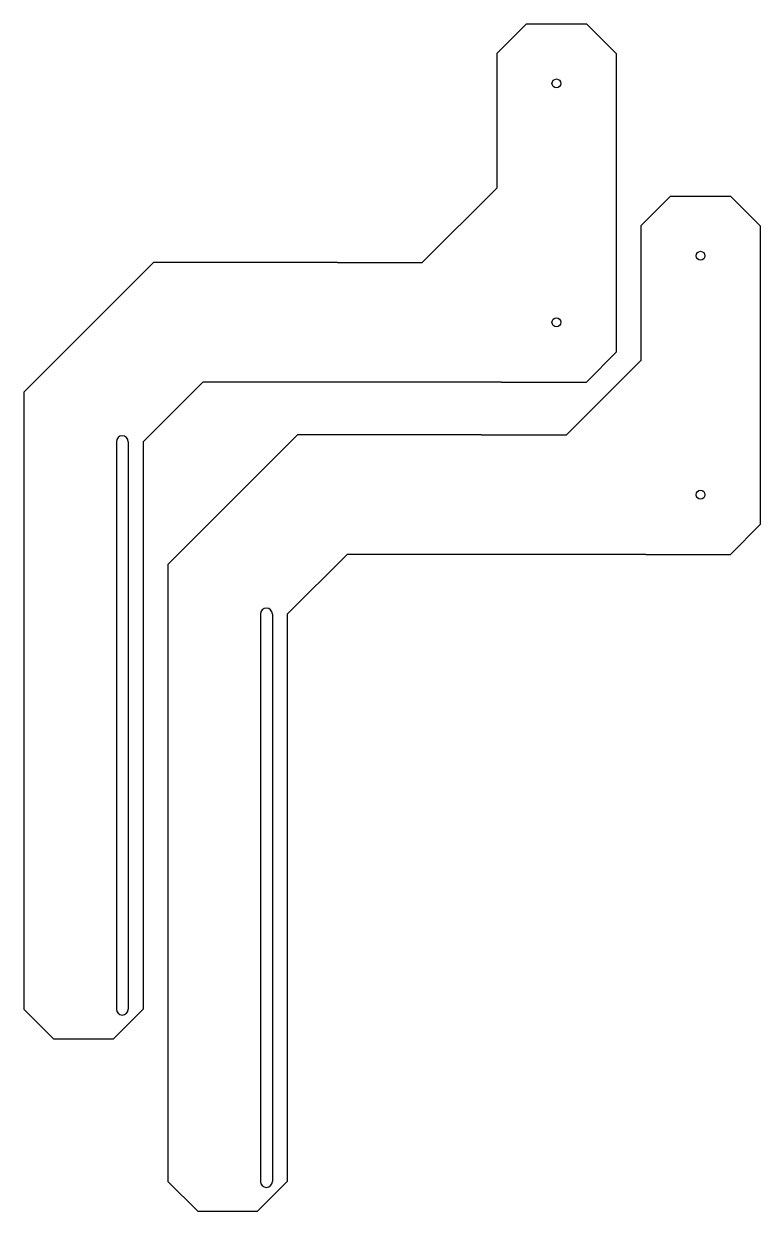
# Model space of a CAD drawing. Header units: inches. Extents: x 26276 to 26523, y 7205 to 7603.
import ezdxf

# ---------------------------------------------------------------- set-up
doc = ezdxf.new("R2010")
doc.units = ezdxf.units.IN
doc.header["$MEASUREMENT"] = 0

msp = doc.modelspace()

# ---------------------------------------------------------------- linework, layer by layer
for p, q in [((26444.52, 7602.68), (26434.52, 7592.68)), ((26444.52, 7602.68), (26464.52, 7602.68)), ((26474.52, 7592.68), (26464.52, 7602.68)), ((26434.52, 7592.68), (26434.52, 7547.61)), ((26474.52, 7592.68), (26474.52, 7492.68)), ((26409.6, 7522.68), (26434.52, 7547.61)), ((26492.74, 7544.96), (26482.74, 7534.96)), ((26492.74, 7544.96), (26512.74, 7544.96)), ((26522.74, 7534.96), (26512.74, 7544.96)), ((26482.74, 7534.96), (26482.74, 7489.88)), ((26522.74, 7534.96), (26522.74, 7434.96)), ((26307.88, 7510.97), (26319.6, 7522.68)), ((26336.16, 7522.68), (26319.6, 7522.68)), ((26381.16, 7522.68), (26319.6, 7522.68)), ((26381.16, 7522.68), (26409.6, 7522.68)), ((26307.88, 7510.97), (26276.16, 7479.25)), ((26457.82, 7464.96), (26482.74, 7489.88)), ((26464.52, 7482.68), (26474.52, 7492.68)), ((26336.16, 7482.68), (26316.16, 7462.68)), ((26381.16, 7482.68), (26336.16, 7482.68)), ((26436.16, 7482.68), (26381.16, 7482.68)), ((26436.16, 7482.68), (26464.52, 7482.68)), ((26276.16, 7479.25), (26276.16, 7272.68)), ((26307.16, 7462.68), (26307.16, 7272.68)), ((26311.16, 7462.68), (26311.16, 7272.68)), ((26316.16, 7462.68), (26316.16, 7272.68)), ((26356.1, 7453.24), (26367.82, 7464.96)), ((26384.39, 7464.96), (26367.82, 7464.96)), ((26429.39, 7464.96), (26367.82, 7464.96)), ((26429.39, 7464.96), (26457.82, 7464.96)), ((26356.1, 7453.24), (26324.39, 7421.52)), ((26512.74, 7424.96), (26522.74, 7434.96)), ((26384.39, 7424.96), (26364.39, 7404.96)), ((26429.39, 7424.96), (26384.39, 7424.96)), ((26484.39, 7424.96), (26429.39, 7424.96)), ((26484.39, 7424.96), (26512.74, 7424.96)), ((26324.39, 7421.52), (26324.39, 7214.96)), ((26355.39, 7404.96), (26355.39, 7214.96)), ((26359.39, 7404.96), (26359.39, 7214.96)), ((26364.39, 7404.96), (26364.39, 7214.96)), ((26276.16, 7272.68), (26286.16, 7262.68)), ((26306.16, 7262.68), (26316.16, 7272.68)), ((26286.16, 7262.68), (26306.16, 7262.68)), ((26324.39, 7214.96), (26334.39, 7204.96)), ((26354.39, 7204.96), (26364.39, 7214.96)), ((26334.39, 7204.96), (26354.39, 7204.96))]:
    msp.add_line(p, q)
for centre in [(26454.52, 7582.68), (26502.74, 7524.96), (26454.52, 7502.68), (26502.74, 7444.96)]:
    msp.add_circle(centre, 1.5)
for centre, start, end in [((26309.16, 7462.68), 0, 180), ((26357.39, 7404.96), 0, 180), ((26309.16, 7272.68), 180, 0), ((26357.39, 7214.96), 180, 0)]:
    msp.add_arc(centre, 2, start, end)

doc.saveas('drawing.dxf')
